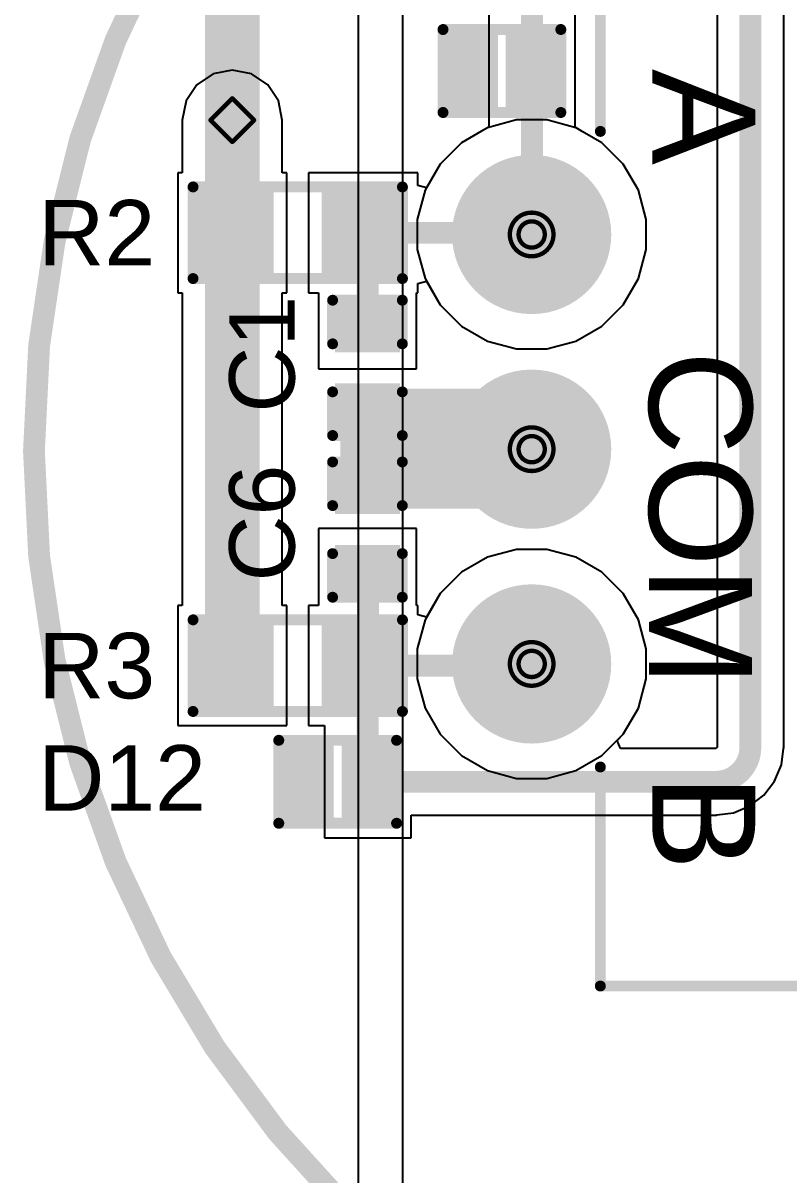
# Model space of a CAD drawing. Header units: inches. Extents: x -4 to 238, y -5 to 115.
# Drawn here: x 64.97 to 73.89, y 17.31 to 30.72 of the extents above; entities that cross this region are included whole.
import ezdxf

# ---------------------------------------------------------------- set-up
doc = ezdxf.new("R2010")
doc.units = ezdxf.units.IN
for name, color, linetype in [('Bottom Layer', 5, 'Continuous'), ('Bottom Solder', 6, 'Continuous'), ('Drill Drawing', 1, 'Continuous'), ('Mechanical 13', 56, 'Continuous'), ('Multi-Layer', 9, 'Continuous'), ('Pad Holes', 156, 'Continuous'), ('Top Layer', 1, 'Continuous'), ('Top Overlay', 2, 'Continuous'), ('Top Paste', 8, 'Continuous'), ('Top Solder', 216, 'Continuous'), ('Via Holes', 16, 'Continuous')]:
    doc.layers.add(name, color=color, linetype=linetype)
doc.styles.add('Arial', font='', dxfattribs={"height": 0.2})
doc.styles.get('Arial').set_extended_font_data('Arial')

# ---------------------------------------------------------------- blocks, each defined once
blk = doc.blocks.new('SOD_882_B__D___________5')
at = {"layer": 'Top Layer'}
for points in [[(-0.1, -0.4), (-0.6, -0.4), (-0.6, 0.4), (-0.1, 0.4)], [(0.6, -0.4), (0.1, -0.4), (0.1, 0.4), (0.6, 0.4)]]:
    blk.add_hatch(color=1, dxfattribs=at).paths.add_polyline_path(points)
at = {"layer": 'Top Paste'}
for points in [[(-0.1, -0.4), (-0.6, -0.4), (-0.6, 0.4), (-0.1, 0.4)], [(0.6, -0.4), (0.1, -0.4), (0.1, 0.4), (0.6, 0.4)]]:
    blk.add_hatch(color=8, dxfattribs=at).paths.add_polyline_path(points)
at = {"layer": 'Top Solder'}
for points in [[(-0.045, -0.455), (-0.655, -0.455), (-0.655, 0.455), (-0.045, 0.455)], [(0.655, -0.455), (0.045, -0.455), (0.045, 0.455), (0.655, 0.455)]]:
    blk.add_hatch(color=216, dxfattribs=at).paths.add_polyline_path(points)
at = {"layer": 'Top Overlay'}
for points in [[(-0.686, 0.483, 0.127, 0.127, 0), (0.686, 0.483, 0.127, 0.127, 0)], [(-0.686, -0.483, 0.127, 0.127, 0), (-0.686, 0.483, 0.127, 0.127, 0)], [(0.686, -0.483, 0.127, 0.127, 0), (0.686, 0.483, 0.127, 0.127, 0)], [(-0.686, -0.483, 0.127, 0.127, 0), (0.686, -0.483, 0.127, 0.127, 0)]]:
    blk.add_lwpolyline(points, format="xyseb", dxfattribs=at)
for points in [[(-0.718, 0.483, 0.0635, 0.0635, 1), (-0.654, 0.483, 0.0635, 0.0635, 1)], [(-0.718, 0.483, 0.0635, 0.0635, 1), (-0.654, 0.483, 0.0635, 0.0635, 1)], [(0.654, 0.483, 0.0635, 0.0635, 1), (0.718, 0.483, 0.0635, 0.0635, 1)], [(0.654, 0.483, 0.0635, 0.0635, 1), (0.718, 0.483, 0.0635, 0.0635, 1)], [(-0.718, -0.483, 0.0635, 0.0635, 1), (-0.654, -0.483, 0.0635, 0.0635, 1)], [(-0.718, -0.483, 0.0635, 0.0635, 1), (-0.654, -0.483, 0.0635, 0.0635, 1)], [(0.654, -0.483, 0.0635, 0.0635, 1), (0.718, -0.483, 0.0635, 0.0635, 1)], [(0.654, -0.483, 0.0635, 0.0635, 1), (0.718, -0.483, 0.0635, 0.0635, 1)]]:
    blk.add_lwpolyline(points, format="xyseb", close=True, dxfattribs=at)
blk = doc.blocks.new('SOD_882_B__D___________6')
at = {"layer": 'Top Layer'}
for points in [[(-0.1, -0.4), (-0.6, -0.4), (-0.6, 0.4), (-0.1, 0.4)], [(0.6, -0.4), (0.1, -0.4), (0.1, 0.4), (0.6, 0.4)]]:
    blk.add_hatch(color=1, dxfattribs=at).paths.add_polyline_path(points)
at = {"layer": 'Top Paste'}
for points in [[(-0.1, -0.4), (-0.6, -0.4), (-0.6, 0.4), (-0.1, 0.4)], [(0.6, -0.4), (0.1, -0.4), (0.1, 0.4), (0.6, 0.4)]]:
    blk.add_hatch(color=8, dxfattribs=at).paths.add_polyline_path(points)
at = {"layer": 'Top Solder'}
for points in [[(-0.045, -0.455), (-0.655, -0.455), (-0.655, 0.455), (-0.045, 0.455)], [(0.655, -0.455), (0.045, -0.455), (0.045, 0.455), (0.655, 0.455)]]:
    blk.add_hatch(color=216, dxfattribs=at).paths.add_polyline_path(points)
at = {"layer": 'Top Overlay'}
for points in [[(-0.686, 0.483, 0.127, 0.127, 0), (0.686, 0.483, 0.127, 0.127, 0)], [(-0.686, -0.483, 0.127, 0.127, 0), (-0.686, 0.483, 0.127, 0.127, 0)], [(0.686, -0.483, 0.127, 0.127, 0), (0.686, 0.483, 0.127, 0.127, 0)], [(-0.686, -0.483, 0.127, 0.127, 0), (0.686, -0.483, 0.127, 0.127, 0)]]:
    blk.add_lwpolyline(points, format="xyseb", dxfattribs=at)
for points in [[(-0.718, 0.483, 0.0635, 0.0635, 1), (-0.654, 0.483, 0.0635, 0.0635, 1)], [(-0.718, 0.483, 0.0635, 0.0635, 1), (-0.654, 0.483, 0.0635, 0.0635, 1)], [(0.654, 0.483, 0.0635, 0.0635, 1), (0.718, 0.483, 0.0635, 0.0635, 1)], [(0.654, 0.483, 0.0635, 0.0635, 1), (0.718, 0.483, 0.0635, 0.0635, 1)], [(-0.718, -0.483, 0.0635, 0.0635, 1), (-0.654, -0.483, 0.0635, 0.0635, 1)], [(-0.718, -0.483, 0.0635, 0.0635, 1), (-0.654, -0.483, 0.0635, 0.0635, 1)], [(0.654, -0.483, 0.0635, 0.0635, 1), (0.718, -0.483, 0.0635, 0.0635, 1)], [(0.654, -0.483, 0.0635, 0.0635, 1), (0.718, -0.483, 0.0635, 0.0635, 1)]]:
    blk.add_lwpolyline(points, format="xyseb", close=True, dxfattribs=at)
blk = doc.blocks.new('PEC11R_4215F_S0024_20')
at = {"layer": 'Bottom Layer'}
h = blk.add_hatch(color=5, dxfattribs=at)
edge = h.paths.add_edge_path()
edge.add_arc((-2.5, -7.5), 0.825, 0, 360)
h = blk.add_hatch(color=5, dxfattribs=at)
edge = h.paths.add_edge_path()
edge.add_arc((0, -7.5), 0.825, 0, 360)
h = blk.add_hatch(color=5, dxfattribs=at)
edge = h.paths.add_edge_path()
edge.add_arc((2.5, -7.5), 0.825, 0, 360)
at = {"layer": 'Bottom Solder'}
h = blk.add_hatch(color=6, dxfattribs=at)
edge = h.paths.add_edge_path()
edge.add_arc((-2.5, -7.5), 0.927, 0, 360)
h = blk.add_hatch(color=6, dxfattribs=at)
edge = h.paths.add_edge_path()
edge.add_arc((0, -7.5), 0.927, 0, 360)
h = blk.add_hatch(color=6, dxfattribs=at)
edge = h.paths.add_edge_path()
edge.add_arc((2.5, -7.5), 0.927, 0, 360)
at = {"layer": 'Multi-Layer'}
h = blk.add_hatch(color=9, dxfattribs=at)
edge = h.paths.add_edge_path()
edge.add_arc((-2.5, -7.5), 0.825, 0, 360)
h = blk.add_hatch(color=9, dxfattribs=at)
edge = h.paths.add_edge_path()
edge.add_arc((0, -7.5), 0.825, 0, 360)
h = blk.add_hatch(color=9, dxfattribs=at)
edge = h.paths.add_edge_path()
edge.add_arc((2.5, -7.5), 0.825, 0, 360)
at = {"layer": 'Pad Holes'}
h = blk.add_hatch(color=7, dxfattribs=at)
edge = h.paths.add_edge_path()
edge.add_arc((-2.5, -7.5), 0.55, 0, 360)
h = blk.add_hatch(color=7, dxfattribs=at)
edge = h.paths.add_edge_path()
edge.add_arc((0, -7.5), 0.55, 0, 360)
h = blk.add_hatch(color=7, dxfattribs=at)
edge = h.paths.add_edge_path()
edge.add_arc((2.5, -7.5), 0.55, 0, 360)
at = {"layer": 'Top Layer'}
h = blk.add_hatch(color=1, dxfattribs=at)
edge = h.paths.add_edge_path()
edge.add_arc((-2.5, -7.5), 0.825, 0, 360)
h = blk.add_hatch(color=1, dxfattribs=at)
edge = h.paths.add_edge_path()
edge.add_arc((0, -7.5), 0.825, 0, 360)
h = blk.add_hatch(color=1, dxfattribs=at)
edge = h.paths.add_edge_path()
edge.add_arc((2.5, -7.5), 0.825, 0, 360)
at = {"layer": 'Top Solder'}
h = blk.add_hatch(color=216, dxfattribs=at)
edge = h.paths.add_edge_path()
edge.add_arc((-2.5, -7.5), 0.927, 0, 360)
h = blk.add_hatch(color=216, dxfattribs=at)
edge = h.paths.add_edge_path()
edge.add_arc((0, -7.5), 0.927, 0, 360)
h = blk.add_hatch(color=216, dxfattribs=at)
edge = h.paths.add_edge_path()
edge.add_arc((2.5, -7.5), 0.927, 0, 360)
at = {"layer": 'Top Overlay'}
for points in [[(6.25, -6.7, 0.127, 0.127, 0), (6.25, -3.4, 0.127, 0.127, 0)], [(-3.7, -6.7, 0.127, 0.127, 0), (-6.25, -6.7, 0.127, 0.127, 0)], [(6.25, -6.7, 0.127, 0.127, 0), (3.7, -6.7, 0.127, 0.127, 0)]]:
    blk.add_lwpolyline(points, format="xyseb", dxfattribs=at)
for points in [[(-3.732, -6.7, 0.0635, 0.0635, 1), (-3.668, -6.7, 0.0635, 0.0635, 1)], [(3.668, -6.7, 0.0635, 0.0635, 1), (3.732, -6.7, 0.0635, 0.0635, 1)], [(6.218, -6.7, 0.0635, 0.0635, 1), (6.282, -6.7, 0.0635, 0.0635, 1)], [(6.218, -6.7, 0.0635, 0.0635, 1), (6.282, -6.7, 0.0635, 0.0635, 1)]]:
    blk.add_lwpolyline(points, format="xyseb", close=True, dxfattribs=at)
at = {"layer": 'Top Overlay', "style": 'Arial'}
for s, p in [('A', (-4.428, -6.096)), ('COM', (-1.147, -6.133)), ('B', (3.785, -6.096))]:
    blk.add_text(s, height=1.2, dxfattribs=at).set_placement(p)
blk = doc.blocks.new('R___0603_48')
at = {"layer": 'Top Layer'}
for points in [[(-0.381, 0.4445), (-0.381, -0.4445), (-1.143, -0.4445), (-1.143, 0.4445)], [(1.143, 0.4445), (1.143, -0.4445), (0.381, -0.4445), (0.381, 0.4445)]]:
    blk.add_hatch(color=1, dxfattribs=at).paths.add_polyline_path(points)
at = {"layer": 'Top Paste'}
for points in [[(-0.381, 0.4445), (-0.381, -0.4445), (-1.143, -0.4445), (-1.143, 0.4445)], [(1.143, 0.4445), (1.143, -0.4445), (0.381, -0.4445), (0.381, 0.4445)]]:
    blk.add_hatch(color=8, dxfattribs=at).paths.add_polyline_path(points)
at = {"layer": 'Top Solder'}
for points in [[(-0.2794, 0.5461), (-0.2794, -0.5461), (-1.2446, -0.5461), (-1.2446, 0.5461)], [(1.2446, 0.5461), (1.2446, -0.5461), (0.2794, -0.5461), (0.2794, 0.5461)]]:
    blk.add_hatch(color=216, dxfattribs=at).paths.add_polyline_path(points)
at = {"layer": 'Top Overlay'}
for points in [[(-1.2192, 0.5334, 0.127, 0.127, 0), (1.2192, 0.5334, 0.127, 0.127, 0)], [(-1.2192, -0.5334, 0.127, 0.127, 0), (-1.2192, 0.5334, 0.127, 0.127, 0)], [(1.2192, -0.5334, 0.127, 0.127, 0), (1.2192, 0.5334, 0.127, 0.127, 0)], [(-1.2192, -0.5334, 0.127, 0.127, 0), (1.2192, -0.5334, 0.127, 0.127, 0)]]:
    blk.add_lwpolyline(points, format="xyseb", dxfattribs=at)
for points in [[(-1.25095, 0.5334, 0.0635, 0.0635, 1), (-1.18745, 0.5334, 0.0635, 0.0635, 1)], [(-1.25095, 0.5334, 0.0635, 0.0635, 1), (-1.18745, 0.5334, 0.0635, 0.0635, 1)], [(1.18745, 0.5334, 0.0635, 0.0635, 1), (1.25095, 0.5334, 0.0635, 0.0635, 1)], [(1.18745, 0.5334, 0.0635, 0.0635, 1), (1.25095, 0.5334, 0.0635, 0.0635, 1)], [(-1.25095, -0.5334, 0.0635, 0.0635, 1), (-1.18745, -0.5334, 0.0635, 0.0635, 1)], [(-1.25095, -0.5334, 0.0635, 0.0635, 1), (-1.18745, -0.5334, 0.0635, 0.0635, 1)], [(1.18745, -0.5334, 0.0635, 0.0635, 1), (1.25095, -0.5334, 0.0635, 0.0635, 1)], [(1.18745, -0.5334, 0.0635, 0.0635, 1), (1.25095, -0.5334, 0.0635, 0.0635, 1)]]:
    blk.add_lwpolyline(points, format="xyseb", close=True, dxfattribs=at)
blk = doc.blocks.new('R___0603_49')
at = {"layer": 'Top Layer'}
for points in [[(-0.381, 0.4445), (-0.381, -0.4445), (-1.143, -0.4445), (-1.143, 0.4445)], [(1.143, 0.4445), (1.143, -0.4445), (0.381, -0.4445), (0.381, 0.4445)]]:
    blk.add_hatch(color=1, dxfattribs=at).paths.add_polyline_path(points)
at = {"layer": 'Top Paste'}
for points in [[(-0.381, 0.4445), (-0.381, -0.4445), (-1.143, -0.4445), (-1.143, 0.4445)], [(1.143, 0.4445), (1.143, -0.4445), (0.381, -0.4445), (0.381, 0.4445)]]:
    blk.add_hatch(color=8, dxfattribs=at).paths.add_polyline_path(points)
at = {"layer": 'Top Solder'}
for points in [[(-0.2794, 0.5461), (-0.2794, -0.5461), (-1.2446, -0.5461), (-1.2446, 0.5461)], [(1.2446, 0.5461), (1.2446, -0.5461), (0.2794, -0.5461), (0.2794, 0.5461)]]:
    blk.add_hatch(color=216, dxfattribs=at).paths.add_polyline_path(points)
at = {"layer": 'Top Overlay'}
for points in [[(1.2192, 0.5334, 0.127, 0.127, 0), (-1.2192, 0.5334, 0.127, 0.127, 0)], [(-1.2192, 0.5334, 0.127, 0.127, 0), (-1.2192, -0.5334, 0.127, 0.127, 0)], [(1.2192, 0.5334, 0.127, 0.127, 0), (1.2192, -0.5334, 0.127, 0.127, 0)], [(1.2192, -0.5334, 0.127, 0.127, 0), (-1.2192, -0.5334, 0.127, 0.127, 0)]]:
    blk.add_lwpolyline(points, format="xyseb", dxfattribs=at)
for points in [[(-1.25095, 0.5334, 0.0635, 0.0635, 1), (-1.18745, 0.5334, 0.0635, 0.0635, 1)], [(-1.25095, 0.5334, 0.0635, 0.0635, 1), (-1.18745, 0.5334, 0.0635, 0.0635, 1)], [(1.18745, 0.5334, 0.0635, 0.0635, 1), (1.25095, 0.5334, 0.0635, 0.0635, 1)], [(1.18745, 0.5334, 0.0635, 0.0635, 1), (1.25095, 0.5334, 0.0635, 0.0635, 1)], [(-1.25095, -0.5334, 0.0635, 0.0635, 1), (-1.18745, -0.5334, 0.0635, 0.0635, 1)], [(-1.25095, -0.5334, 0.0635, 0.0635, 1), (-1.18745, -0.5334, 0.0635, 0.0635, 1)], [(1.18745, -0.5334, 0.0635, 0.0635, 1), (1.25095, -0.5334, 0.0635, 0.0635, 1)], [(1.18745, -0.5334, 0.0635, 0.0635, 1), (1.25095, -0.5334, 0.0635, 0.0635, 1)]]:
    blk.add_lwpolyline(points, format="xyseb", close=True, dxfattribs=at)
blk = doc.blocks.new('C___0402_84')
at = {"layer": 'Top Layer'}
for points in [[(-0.699, -0.318), (-0.699, 0.317), (-0.241, 0.317), (-0.241, -0.318)], [(0.241, -0.318), (0.241, 0.317), (0.699, 0.317), (0.699, -0.318)]]:
    blk.add_hatch(color=1, dxfattribs=at).paths.add_polyline_path(points)
at = {"layer": 'Top Paste'}
for points in [[(-0.699, -0.318), (-0.699, 0.317), (-0.241, 0.317), (-0.241, -0.318)], [(0.241, -0.318), (0.241, 0.317), (0.699, 0.317), (0.699, -0.318)]]:
    blk.add_hatch(color=8, dxfattribs=at).paths.add_polyline_path(points)
at = {"layer": 'Top Solder'}
for points in [[(-0.759, -0.377), (-0.759, 0.377), (-0.181, 0.377), (-0.181, -0.377)], [(0.181, -0.377), (0.181, 0.377), (0.758, 0.377), (0.758, -0.377)]]:
    blk.add_hatch(color=216, dxfattribs=at).paths.add_polyline_path(points)
at = {"layer": 'Top Overlay'}
for points in [[(-0.787, -0.406, 0.127, 0.127, 0), (-0.787, 0.406, 0.127, 0.127, 0)], [(-0.787, 0.406, 0.127, 0.127, 0), (-0.279, 0.406, 0.127, 0.127, 0)], [(0.787, 0.406, 0.127, 0.127, 0), (0.279, 0.406, 0.127, 0.127, 0)], [(0.787, -0.406, 0.127, 0.127, 0), (0.787, 0.406, 0.127, 0.127, 0)], [(-0.279, -0.406, 0.127, 0.127, 0), (-0.787, -0.406, 0.127, 0.127, 0)], [(0.787, -0.406, 0.127, 0.127, 0), (0.279, -0.406, 0.127, 0.127, 0)]]:
    blk.add_lwpolyline(points, format="xyseb", dxfattribs=at)
for points in [[(-0.819, 0.406, 0.0635, 0.0635, 1), (-0.756, 0.406, 0.0635, 0.0635, 1)], [(-0.819, 0.406, 0.0635, 0.0635, 1), (-0.756, 0.406, 0.0635, 0.0635, 1)], [(-0.311, 0.406, 0.0635, 0.0635, 1), (-0.248, 0.406, 0.0635, 0.0635, 1)], [(0.248, 0.406, 0.0635, 0.0635, 1), (0.311, 0.406, 0.0635, 0.0635, 1)], [(0.756, 0.406, 0.0635, 0.0635, 1), (0.819, 0.406, 0.0635, 0.0635, 1)], [(0.756, 0.406, 0.0635, 0.0635, 1), (0.819, 0.406, 0.0635, 0.0635, 1)], [(-0.819, -0.406, 0.0635, 0.0635, 1), (-0.756, -0.406, 0.0635, 0.0635, 1)], [(-0.819, -0.406, 0.0635, 0.0635, 1), (-0.756, -0.406, 0.0635, 0.0635, 1)], [(-0.311, -0.406, 0.0635, 0.0635, 1), (-0.248, -0.406, 0.0635, 0.0635, 1)], [(0.248, -0.406, 0.0635, 0.0635, 1), (0.311, -0.406, 0.0635, 0.0635, 1)], [(0.756, -0.406, 0.0635, 0.0635, 1), (0.819, -0.406, 0.0635, 0.0635, 1)], [(0.756, -0.406, 0.0635, 0.0635, 1), (0.819, -0.406, 0.0635, 0.0635, 1)]]:
    blk.add_lwpolyline(points, format="xyseb", close=True, dxfattribs=at)
blk = doc.blocks.new('C___0402_89')
at = {"layer": 'Top Layer'}
for points in [[(-0.699, -0.318), (-0.699, 0.318), (-0.241, 0.318), (-0.241, -0.318)], [(0.241, -0.318), (0.241, 0.318), (0.699, 0.318), (0.699, -0.318)]]:
    blk.add_hatch(color=1, dxfattribs=at).paths.add_polyline_path(points)
at = {"layer": 'Top Paste'}
for points in [[(-0.699, -0.318), (-0.699, 0.318), (-0.241, 0.318), (-0.241, -0.318)], [(0.241, -0.318), (0.241, 0.318), (0.699, 0.318), (0.699, -0.318)]]:
    blk.add_hatch(color=8, dxfattribs=at).paths.add_polyline_path(points)
at = {"layer": 'Top Solder'}
for points in [[(-0.759, -0.377), (-0.759, 0.377), (-0.181, 0.377), (-0.181, -0.377)], [(0.181, -0.377), (0.181, 0.377), (0.758, 0.377), (0.758, -0.377)]]:
    blk.add_hatch(color=216, dxfattribs=at).paths.add_polyline_path(points)
at = {"layer": 'Top Overlay'}
for points in [[(-0.787, 0.406, 0.127, 0.127, 0), (-0.787, -0.406, 0.127, 0.127, 0)], [(-0.279, 0.406, 0.127, 0.127, 0), (-0.787, 0.406, 0.127, 0.127, 0)], [(0.279, 0.406, 0.127, 0.127, 0), (0.787, 0.406, 0.127, 0.127, 0)], [(0.787, 0.406, 0.127, 0.127, 0), (0.787, -0.406, 0.127, 0.127, 0)], [(-0.787, -0.406, 0.127, 0.127, 0), (-0.279, -0.406, 0.127, 0.127, 0)], [(0.279, -0.406, 0.127, 0.127, 0), (0.787, -0.406, 0.127, 0.127, 0)]]:
    blk.add_lwpolyline(points, format="xyseb", dxfattribs=at)
for points in [[(-0.819, 0.406, 0.0635, 0.0635, 1), (-0.756, 0.406, 0.0635, 0.0635, 1)], [(-0.819, 0.406, 0.0635, 0.0635, 1), (-0.756, 0.406, 0.0635, 0.0635, 1)], [(-0.311, 0.406, 0.0635, 0.0635, 1), (-0.248, 0.406, 0.0635, 0.0635, 1)], [(0.248, 0.406, 0.0635, 0.0635, 1), (0.311, 0.406, 0.0635, 0.0635, 1)], [(0.756, 0.406, 0.0635, 0.0635, 1), (0.819, 0.406, 0.0635, 0.0635, 1)], [(0.756, 0.406, 0.0635, 0.0635, 1), (0.819, 0.406, 0.0635, 0.0635, 1)], [(-0.819, -0.406, 0.0635, 0.0635, 1), (-0.756, -0.406, 0.0635, 0.0635, 1)], [(-0.819, -0.406, 0.0635, 0.0635, 1), (-0.756, -0.406, 0.0635, 0.0635, 1)], [(-0.311, -0.406, 0.0635, 0.0635, 1), (-0.248, -0.406, 0.0635, 0.0635, 1)], [(0.248, -0.406, 0.0635, 0.0635, 1), (0.311, -0.406, 0.0635, 0.0635, 1)], [(0.756, -0.406, 0.0635, 0.0635, 1), (0.819, -0.406, 0.0635, 0.0635, 1)], [(0.756, -0.406, 0.0635, 0.0635, 1), (0.819, -0.406, 0.0635, 0.0635, 1)]]:
    blk.add_lwpolyline(points, format="xyseb", close=True, dxfattribs=at)

msp = doc.modelspace()

# ---------------------------------------------------------------- hatches: boundary and pattern name
at = {"layer": 'Bottom Layer'}
h = msp.add_hatch(color=5, dxfattribs=at)
edge = h.paths.add_edge_path()
edge.add_arc((67.41, 29.591), 0.3, 0, 360)
at = {"layer": 'Top Layer'}
h = msp.add_hatch(color=1, dxfattribs=at)
edge = h.paths.add_edge_path()
edge.add_arc((67.41, 29.591), 0.3, 0, 360)
msp.add_hatch(color=1, dxfattribs=at).paths.add_polyline_path([(68.667, 25.066), (70.862, 25.066), (70.862, 26.466), (68.667, 26.466)])
at = {"layer": 'Via Holes'}
h = msp.add_hatch(color=7, dxfattribs=at)
edge = h.paths.add_edge_path()
edge.add_arc((67.41, 29.591), 0.15, 0, 360)

# ---------------------------------------------------------------- linework, layer by layer
at = {"layer": 'Bottom Layer'}
for p, q in [((68.879, 13.36), (68.879, 44.041)), ((69.397, 13.373), (69.397, 44.041)), ((70.721, 29.593), (70.382, 29.502)), ((71.072, 29.593), (70.721, 29.593)), ((71.411, 29.502), (71.072, 29.593)), ((70.382, 29.502), (70.078, 29.327)), ((71.715, 29.327), (71.411, 29.502)), ((70.078, 29.327), (69.83, 29.079)), ((71.963, 29.079), (71.715, 29.327)), ((69.83, 29.079), (69.654, 28.775)), ((72.139, 28.775), (71.963, 29.079)), ((69.654, 28.775), (69.563, 28.436)), ((72.229, 28.436), (72.139, 28.775)), ((69.563, 28.436), (69.563, 28.085)), ((72.229, 28.085), (72.229, 28.436)), ((69.563, 28.085), (69.654, 27.746)), ((72.139, 27.746), (72.229, 28.085)), ((69.654, 27.746), (69.83, 27.442)), ((71.963, 27.442), (72.139, 27.746)), ((69.83, 27.442), (70.078, 27.194)), ((71.715, 27.194), (71.963, 27.442)), ((70.078, 27.194), (70.382, 27.018)), ((71.411, 27.018), (71.715, 27.194)), ((70.382, 27.018), (70.721, 26.927)), ((71.072, 26.927), (71.411, 27.018)), ((70.721, 26.927), (71.072, 26.927)), ((70.721, 24.593), (70.382, 24.502)), ((71.072, 24.593), (70.721, 24.593)), ((71.411, 24.502), (71.072, 24.593)), ((70.382, 24.502), (70.078, 24.327)), ((71.715, 24.327), (71.411, 24.502)), ((70.078, 24.327), (69.83, 24.079)), ((71.963, 24.079), (71.715, 24.327)), ((69.83, 24.079), (69.654, 23.775)), ((72.139, 23.775), (71.963, 24.079)), ((69.654, 23.775), (69.563, 23.436)), ((72.229, 23.436), (72.139, 23.775)), ((69.563, 23.436), (69.563, 23.085)), ((72.229, 23.085), (72.229, 23.436)), ((69.563, 23.085), (69.654, 22.746)), ((72.139, 22.746), (72.229, 23.085)), ((69.654, 22.746), (69.83, 22.442)), ((71.963, 22.442), (72.139, 22.746)), ((69.83, 22.442), (70.078, 22.194)), ((71.715, 22.194), (71.963, 22.442)), ((70.078, 22.194), (70.382, 22.018)), ((71.411, 22.018), (71.715, 22.194)), ((70.382, 22.018), (70.721, 21.927)), ((71.072, 21.927), (71.411, 22.018)), ((70.721, 21.927), (71.072, 21.927))]:
    msp.add_line(p, q, dxfattribs=at)
msp.add_lwpolyline([(67.41, 29.591, 0.635, 0.635, 0), (67.41, 43.508, 0.635, 0.635, 0)], format="xyseb", dxfattribs=at)
msp.add_lwpolyline([(67.251, 29.591, 0.318, 0.318, 1), (67.568, 29.591, 0.318, 0.318, 1)], format="xyseb", close=True, dxfattribs=at)
at = {"layer": 'Drill Drawing'}
for points in [[(67.156, 29.591, 0.0508, 0.0508, 0), (67.41, 29.845, 0.0508, 0.0508, 0)], [(67.41, 29.845, 0.0508, 0.0508, 0), (67.664, 29.591, 0.0508, 0.0508, 0)], [(67.156, 29.591, 0.0508, 0.0508, 0), (67.41, 29.337, 0.0508, 0.0508, 0)], [(67.41, 29.337, 0.0508, 0.0508, 0), (67.664, 29.591, 0.0508, 0.0508, 0)]]:
    msp.add_lwpolyline(points, format="xyseb", dxfattribs=at)
for points in [[(67.397, 29.845, 0.0254, 0.0254, 1), (67.422, 29.845, 0.0254, 0.0254, 1)], [(67.397, 29.845, 0.0254, 0.0254, 1), (67.422, 29.845, 0.0254, 0.0254, 1)], [(67.143, 29.591, 0.0254, 0.0254, 1), (67.168, 29.591, 0.0254, 0.0254, 1)], [(67.143, 29.591, 0.0254, 0.0254, 1), (67.168, 29.591, 0.0254, 0.0254, 1)], [(67.651, 29.591, 0.0254, 0.0254, 1), (67.676, 29.591, 0.0254, 0.0254, 1)], [(67.651, 29.591, 0.0254, 0.0254, 1), (67.676, 29.591, 0.0254, 0.0254, 1)], [(67.397, 29.337, 0.0254, 0.0254, 1), (67.422, 29.337, 0.0254, 0.0254, 1)], [(67.397, 29.337, 0.0254, 0.0254, 1), (67.422, 29.337, 0.0254, 0.0254, 1)], [(71.15, 28.26, 0.0508, 0.0508, 1), (70.642, 28.26, 0.0508, 0.0508, 1)], [(71.049, 28.26, 0.0508, 0.0508, 1), (70.744, 28.26, 0.0508, 0.0508, 1)], [(70.63, 28.26, 0.0254, 0.0254, 1), (70.655, 28.26, 0.0254, 0.0254, 1)], [(70.731, 28.26, 0.0254, 0.0254, 1), (70.757, 28.26, 0.0254, 0.0254, 1)], [(71.036, 28.26, 0.0254, 0.0254, 1), (71.061, 28.26, 0.0254, 0.0254, 1)], [(71.138, 28.26, 0.0254, 0.0254, 1), (71.163, 28.26, 0.0254, 0.0254, 1)], [(71.15, 25.76, 0.0508, 0.0508, 1), (70.642, 25.76, 0.0508, 0.0508, 1)], [(71.049, 25.76, 0.0508, 0.0508, 1), (70.744, 25.76, 0.0508, 0.0508, 1)], [(70.63, 25.76, 0.0254, 0.0254, 1), (70.655, 25.76, 0.0254, 0.0254, 1)], [(70.731, 25.76, 0.0254, 0.0254, 1), (70.757, 25.76, 0.0254, 0.0254, 1)], [(71.036, 25.76, 0.0254, 0.0254, 1), (71.061, 25.76, 0.0254, 0.0254, 1)], [(71.138, 25.76, 0.0254, 0.0254, 1), (71.163, 25.76, 0.0254, 0.0254, 1)], [(71.15, 23.26, 0.0508, 0.0508, 1), (70.642, 23.26, 0.0508, 0.0508, 1)], [(71.049, 23.26, 0.0508, 0.0508, 1), (70.744, 23.26, 0.0508, 0.0508, 1)], [(70.63, 23.26, 0.0254, 0.0254, 1), (70.655, 23.26, 0.0254, 0.0254, 1)], [(70.731, 23.26, 0.0254, 0.0254, 1), (70.757, 23.26, 0.0254, 0.0254, 1)], [(71.036, 23.26, 0.0254, 0.0254, 1), (71.061, 23.26, 0.0254, 0.0254, 1)], [(71.138, 23.26, 0.0254, 0.0254, 1), (71.163, 23.26, 0.0254, 0.0254, 1)]]:
    msp.add_lwpolyline(points, format="xyseb", close=True, dxfattribs=at)
at = {"layer": 'Mechanical 13'}
for points in [[(90.1, 25.74, 0.254, 0.254, 1), (65.1, 25.74, 0.254, 0.254, 1)], [(65.036, 25.74, 0.127, 0.127, 1), (65.163, 25.74, 0.127, 0.127, 1)]]:
    msp.add_lwpolyline(points, format="xyseb", close=True, dxfattribs=at)
at = {"layer": 'Top Layer'}
for p, q in [((73.055, 33.207), (73.055, 22.288)), ((73.832, 22.288), (73.832, 33.207)), ((70.396, 30.817), (70.396, 29.509)), ((71.404, 29.509), (71.404, 30.817)), ((67.187, 30.129), (66.998, 30.003)), ((67.41, 30.174), (67.187, 30.129)), ((67.633, 30.129), (67.41, 30.174)), ((67.822, 30.003), (67.633, 30.129)), ((66.998, 30.003), (66.871, 29.814)), ((67.948, 29.814), (67.822, 30.003)), ((66.871, 29.814), (66.827, 29.591)), ((67.992, 29.591), (67.948, 29.814)), ((66.827, 29.591), (66.827, 28.979)), ((67.992, 28.979), (67.992, 29.591)), ((70.387, 29.505), (70.382, 29.502)), ((70.396, 29.509), (70.387, 29.505)), ((70.396, 29.509), (70.396, 29.509)), ((70.396, 29.509), (70.396, 29.509)), ((71.485, 29.46), (71.404, 29.509)), ((70.311, 29.461), (70.078, 29.327)), ((70.313, 29.463), (70.311, 29.461)), ((70.382, 29.502), (70.313, 29.463)), ((70.313, 29.463), (70.313, 29.463)), ((71.715, 29.327), (71.485, 29.46)), ((70.078, 29.327), (69.83, 29.079)), ((71.963, 29.079), (71.715, 29.327)), ((66.827, 28.979), (66.775, 28.979)), ((66.775, 28.979), (66.775, 27.582)), ((68.045, 28.979), (67.992, 28.979)), ((68.045, 27.582), (68.045, 28.979)), ((69.569, 28.979), (68.299, 28.979)), ((68.299, 28.979), (68.299, 27.582)), ((69.569, 28.83), (69.569, 28.979)), ((69.83, 29.079), (69.67, 28.803)), ((72.139, 28.775), (71.963, 29.079)), ((69.67, 28.803), (69.569, 28.83)), ((72.229, 28.436), (72.139, 28.775)), ((72.229, 28.085), (72.229, 28.436)), ((72.139, 27.746), (72.229, 28.085)), ((69.569, 27.691), (69.67, 27.718)), ((69.569, 27.582), (69.569, 27.691)), ((69.67, 27.718), (69.83, 27.442)), ((71.963, 27.442), (72.139, 27.746)), ((66.775, 27.582), (66.827, 27.582)), ((66.827, 27.582), (66.827, 23.939)), ((67.992, 23.939), (67.992, 27.582)), ((67.992, 27.582), (68.045, 27.582)), ((68.299, 27.582), (68.413, 27.582)), ((68.413, 27.582), (68.413, 26.695)), ((69.556, 26.695), (69.556, 27.582)), ((69.556, 27.582), (69.569, 27.582)), ((69.83, 27.442), (70.078, 27.194)), ((71.715, 27.194), (71.963, 27.442)), ((70.078, 27.194), (70.382, 27.018)), ((71.411, 27.018), (71.715, 27.194)), ((70.382, 27.018), (70.721, 26.927)), ((71.072, 26.927), (71.411, 27.018)), ((70.721, 26.927), (71.072, 26.927)), ((68.413, 26.695), (69.556, 26.695)), ((69.556, 24.837), (68.413, 24.837)), ((68.413, 24.837), (68.413, 23.939)), ((69.556, 23.939), (69.556, 24.837)), ((70.721, 24.593), (70.382, 24.502)), ((71.072, 24.593), (70.721, 24.593)), ((71.411, 24.502), (71.072, 24.593)), ((70.382, 24.502), (70.078, 24.327)), ((71.715, 24.327), (71.411, 24.502)), ((70.078, 24.327), (69.83, 24.079)), ((71.963, 24.079), (71.715, 24.327)), ((69.83, 24.079), (69.67, 23.803)), ((72.139, 23.775), (71.963, 24.079)), ((66.827, 23.939), (66.775, 23.939)), ((66.775, 23.939), (66.775, 22.542)), ((68.045, 23.939), (67.992, 23.939)), ((68.045, 22.542), (68.045, 23.939)), ((68.413, 23.939), (68.299, 23.939)), ((68.299, 23.939), (68.299, 22.542)), ((69.569, 23.939), (69.556, 23.939)), ((69.569, 23.83), (69.569, 23.939)), ((69.67, 23.803), (69.569, 23.83)), ((72.229, 23.436), (72.139, 23.775)), ((72.229, 23.085), (72.229, 23.436)), ((72.139, 22.746), (72.229, 23.085)), ((71.963, 22.442), (72.139, 22.746)), ((66.775, 22.542), (68.045, 22.542)), ((68.299, 22.542), (68.483, 22.542)), ((68.483, 22.542), (68.483, 21.234)), ((71.892, 22.37), (71.963, 22.442)), ((71.93, 22.276), (71.892, 22.37)), ((73.043, 22.276), (71.93, 22.276)), ((73.048, 22.283), (73.043, 22.281)), ((73.043, 22.281), (73.043, 22.276)), ((73.05, 22.288), (73.048, 22.283)), ((73.055, 22.288), (73.05, 22.288)), ((73.804, 22.084), (73.83, 22.277)), ((73.83, 22.277), (73.832, 22.288)), ((73.726, 21.894), (73.804, 22.084)), ((73.6, 21.731), (73.726, 21.894)), ((73.437, 21.606), (73.6, 21.731)), ((73.247, 21.527), (73.437, 21.606)), ((69.491, 21.234), (69.491, 21.5)), ((69.491, 21.5), (73.043, 21.5)), ((73.043, 21.5), (73.054, 21.502)), ((73.054, 21.502), (73.247, 21.527)), ((68.483, 21.234), (69.491, 21.234))]:
    msp.add_line(p, q, dxfattribs=at)
for points in [[(73.443, 22.288, 0.254, 0.254, 0), (73.443, 33.207, 0.254, 0.254, 0)], [(70.9, 28.318, 0.254, 0.254, 0), (70.9, 32.007, 0.254, 0.254, 0)], [(67.41, 28.28, 0.635, 0.635, 0), (67.41, 29.591, 0.635, 0.635, 0)], [(67.41, 23.24, 0.635, 0.635, 0), (67.41, 28.28, 0.635, 0.635, 0)], [(70.9, 28.318, 0.254, 0.254, -0.414214), (70.862, 28.28, 0.254, 0.254, 0)], [(68.934, 28.28, 0.254, 0.254, 0), (70.862, 28.28, 0.254, 0.254, 0)], [(68.987, 27.179, 0.254, 0.254, 0), (68.987, 28.227, 0.254, 0.254, 0)], [(68.99, 23.297, 0.254, 0.254, 0), (68.99, 24.348, 0.254, 0.254, 0)], [(68.934, 23.24, 0.254, 0.254, 0), (70.896, 23.24, 0.254, 0.254, 0)], [(68.934, 23.24, 0.254, 0.254, -0.414214), (68.987, 23.187, 0.254, 0.254, 0)], [(68.987, 21.888, 0.254, 0.254, 0), (68.987, 23.187, 0.254, 0.254, 0)], [(73.443, 22.288, 0.254, 0.254, -0.414214), (73.043, 21.888, 0.254, 0.254, 0)], [(68.987, 21.888, 0.254, 0.254, 0), (73.043, 21.888, 0.254, 0.254, 0)]]:
    msp.add_lwpolyline(points, format="xyseb", dxfattribs=at)
for points in [[(67.251, 29.591, 0.318, 0.318, 1), (67.568, 29.591, 0.318, 0.318, 1)], [(67.251, 28.28, 0.318, 0.318, 1), (67.568, 28.28, 0.318, 0.318, 1)], [(67.251, 28.28, 0.318, 0.318, 1), (67.568, 28.28, 0.318, 0.318, 1)], [(70.836, 28.318, 0.127, 0.127, 1), (70.963, 28.318, 0.127, 0.127, 1)], [(70.836, 28.318, 0.127, 0.127, 1), (70.963, 28.318, 0.127, 0.127, 1)], [(68.87, 28.28, 0.127, 0.127, 1), (68.997, 28.28, 0.127, 0.127, 1)], [(68.923, 28.227, 0.127, 0.127, 1), (69.05, 28.227, 0.127, 0.127, 1)], [(70.798, 28.28, 0.127, 0.127, 1), (70.925, 28.28, 0.127, 0.127, 1)], [(70.798, 28.28, 0.127, 0.127, 1), (70.925, 28.28, 0.127, 0.127, 1)], [(68.923, 27.179, 0.127, 0.127, 1), (69.05, 27.179, 0.127, 0.127, 1)], [(68.927, 24.348, 0.127, 0.127, 1), (69.054, 24.348, 0.127, 0.127, 1)], [(67.251, 23.24, 0.318, 0.318, 1), (67.568, 23.24, 0.318, 0.318, 1)], [(68.87, 23.24, 0.127, 0.127, 1), (68.997, 23.24, 0.127, 0.127, 1)], [(68.87, 23.24, 0.127, 0.127, 1), (68.997, 23.24, 0.127, 0.127, 1)], [(68.927, 23.297, 0.127, 0.127, 1), (69.054, 23.297, 0.127, 0.127, 1)], [(70.833, 23.24, 0.127, 0.127, 1), (70.96, 23.24, 0.127, 0.127, 1)], [(68.923, 23.187, 0.127, 0.127, 1), (69.05, 23.187, 0.127, 0.127, 1)], [(68.923, 23.187, 0.127, 0.127, 1), (69.05, 23.187, 0.127, 0.127, 1)], [(73.38, 22.288, 0.127, 0.127, 1), (73.507, 22.288, 0.127, 0.127, 1)], [(73.38, 22.288, 0.127, 0.127, 1), (73.507, 22.288, 0.127, 0.127, 1)], [(68.923, 21.888, 0.127, 0.127, 1), (69.05, 21.888, 0.127, 0.127, 1)], [(68.923, 21.888, 0.127, 0.127, 1), (69.05, 21.888, 0.127, 0.127, 1)], [(72.98, 21.888, 0.127, 0.127, 1), (73.107, 21.888, 0.127, 0.127, 1)], [(72.98, 21.888, 0.127, 0.127, 1), (73.107, 21.888, 0.127, 0.127, 1)]]:
    msp.add_lwpolyline(points, format="xyseb", close=True, dxfattribs=at)

# ---------------------------------------------------------------- block references
for name, p, rotation in [('PEC11R_4215F_S0024_20', (78.396, 25.76), 270), ('R___0603_49', (68.172, 28.28), 180), ('C___0402_89', (68.984, 26.707), 90), ('C___0402_84', (68.984, 24.824), 270)]:
    msp.add_blockref(name, p, dxfattribs=dict(rotation=rotation))
for name, p in [('SOD_882_B__D___________5', (70.55, 30.163)), ('R___0603_48', (68.172, 23.24)), ('SOD_882_B__D___________6', (68.637, 21.888))]:
    msp.add_blockref(name, p)

# ---------------------------------------------------------------- texts
at = {"layer": 'Top Overlay', "style": 'Arial'}
for s, p in [('R2', (65.151, 27.899)), ('R3', (65.151, 22.859)), ('D12', (65.151, 21.552))]:
    msp.add_text(s, height=0.762, dxfattribs=at).set_placement(p)
for s, p in [('C1', (68.136, 26.185)), ('C6', (68.136, 24.219))]:
    msp.add_text(s, height=0.762, rotation=90, dxfattribs=at).set_placement(p)

doc.saveas('drawing.dxf')
